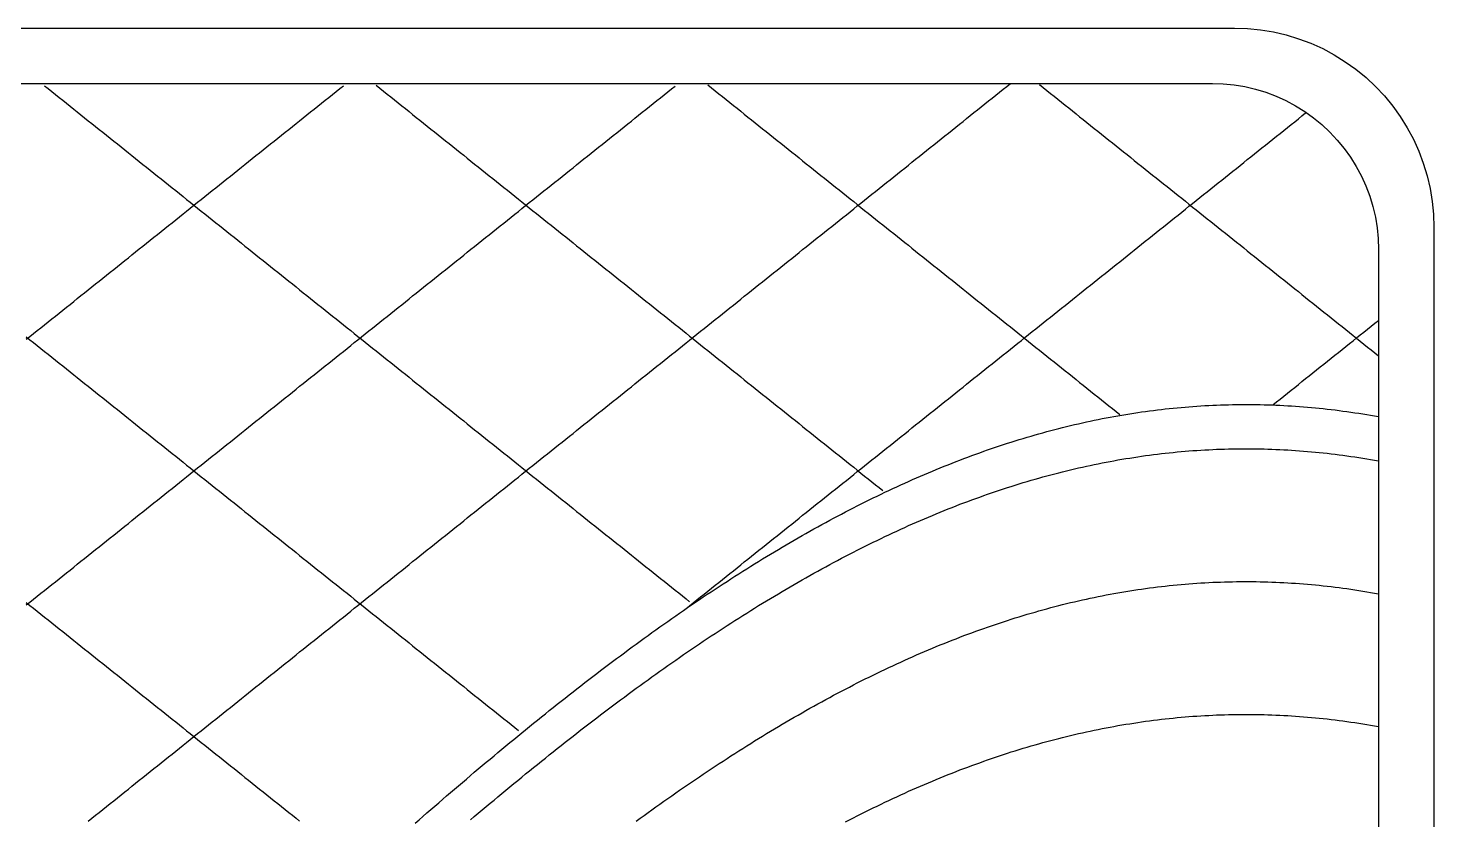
# Model space of a CAD drawing. Header units: millimetres. Extents: x 8 to 772, y 8 to 255.
# Drawn here: x 375 to 502, y 160.5 to 232 of the extents above; entities that cross this region are included whole.
import ezdxf

# ---------------------------------------------------------------- set-up
doc = ezdxf.new("R2010")
doc.units = ezdxf.units.MM
doc.layers.add('STUDY_GUIDES', color=7, linetype='Continuous')

msp = doc.modelspace()

# ---------------------------------------------------------------- linework, layer by layer
at = {"layer": 'STUDY_GUIDES'}
for points in [[(296, 232), (484, 232), (485.1773, 231.9615), (486.3495, 231.846), (487.5116, 231.6541), (488.6587, 231.3867), (489.7859, 231.0447), (490.8883, 230.6298), (491.9612, 230.1437), (493, 229.5885), (494.0003, 228.9665), (494.9577, 228.2804), (495.8682, 227.5331), (496.7279, 226.7279), (497.5331, 225.8682), (498.2804, 224.9577), (498.9665, 224.0003), (499.5885, 223), (500.1437, 221.9612), (500.6298, 220.8883), (501.0447, 219.7859), (501.3867, 218.6587), (501.6541, 217.5116), (501.846, 216.3495), (501.9615, 215.1773), (502, 214), (502, 26)], [(298, 227), (482, 227), (482.981, 226.9679), (483.9579, 226.8717), (484.9264, 226.7118), (485.8823, 226.4889), (486.8216, 226.204), (487.7403, 225.8582), (488.6343, 225.4531), (489.5, 224.9904), (490.3336, 224.472), (491.1314, 223.9003), (491.8902, 223.2776), (492.6066, 222.6066), (493.2776, 221.8902), (493.9003, 221.1314), (494.472, 220.3336), (494.9904, 219.5), (495.4531, 218.6343), (495.8582, 217.7403), (496.204, 216.8216), (496.4889, 215.8823), (496.7118, 214.9264), (496.8717, 213.9579), (496.9679, 212.981), (497, 212), (497, 28)], [(374.8554, 203.8843), (375.1846, 204.1477), (375.5138, 204.4111), (375.8431, 204.6745), (376.1723, 204.9378), (376.5015, 205.2012), (376.8308, 205.4646), (377.16, 205.728), (377.4892, 205.9914), (377.8185, 206.2548), (378.1477, 206.5182), (378.4769, 206.7815), (378.8062, 207.0449), (379.1354, 207.3083), (379.4646, 207.5717), (379.7938, 207.8351), (380.1231, 208.0985), (380.4523, 208.3618), (380.7815, 208.6252), (381.1108, 208.8886), (381.44, 209.152), (381.7692, 209.4154), (382.0985, 209.6788), (382.4277, 209.9422), (382.7569, 210.2055), (383.0862, 210.4689), (383.4154, 210.7323), (383.7446, 210.9957), (384.0738, 211.2591), (384.4031, 211.5225), (384.7323, 211.7858), (385.0615, 212.0492), (385.3908, 212.3126), (385.72, 212.576), (386.0492, 212.8394), (386.3785, 213.1028), (386.7077, 213.3662), (387.0369, 213.6295), (387.3662, 213.8929), (387.6954, 214.1563), (388.0246, 214.4197), (388.3538, 214.6831), (388.6831, 214.9465), (389.0123, 215.2098), (389.3415, 215.4732), (389.6708, 215.7366), (390, 216), (390.3292, 216.2634), (390.6585, 216.5268), (390.9877, 216.7902), (391.3169, 217.0535), (391.6462, 217.3169), (391.9754, 217.5803), (392.3046, 217.8437), (392.6338, 218.1071), (392.9631, 218.3705), (393.2923, 218.6338), (393.6215, 218.8972), (393.9508, 219.1606), (394.28, 219.424), (394.6092, 219.6874), (394.9385, 219.9508), (395.2677, 220.2142), (395.5969, 220.4775), (395.9262, 220.7409), (396.2554, 221.0043), (396.5846, 221.2677), (396.9138, 221.5311), (397.2431, 221.7945), (397.5723, 222.0578), (397.9015, 222.3212), (398.2308, 222.5846), (398.56, 222.848), (398.8892, 223.1114), (399.2185, 223.3748), (399.5477, 223.6382), (399.8769, 223.9015), (400.2062, 224.1649), (400.5354, 224.4283), (400.8646, 224.6917), (401.1938, 224.9551), (401.5231, 225.2185), (401.8523, 225.4818), (402.1815, 225.7452), (402.5108, 226.0086), (402.84, 226.272), (403.1692, 226.5354), (403.4985, 226.7988)], [(374.8554, 179.8843), (375.1846, 180.1477), (375.5138, 180.4111), (375.8431, 180.6745), (376.1723, 180.9378), (376.5015, 181.2012), (376.8308, 181.4646), (377.16, 181.728), (377.4892, 181.9914), (377.8185, 182.2548), (378.1477, 182.5182), (378.4769, 182.7815), (378.8062, 183.0449), (379.1354, 183.3083), (379.4646, 183.5717), (379.7938, 183.8351), (380.1231, 184.0985), (380.4523, 184.3618), (380.7815, 184.6252), (381.1108, 184.8886), (381.44, 185.152), (381.7692, 185.4154), (382.0985, 185.6788), (382.4277, 185.9422), (382.7569, 186.2055), (383.0862, 186.4689), (383.4154, 186.7323), (383.7446, 186.9957), (384.0738, 187.2591), (384.4031, 187.5225), (384.7323, 187.7858), (385.0615, 188.0492), (385.3908, 188.3126), (385.72, 188.576), (386.0492, 188.8394), (386.3785, 189.1028), (386.7077, 189.3662), (387.0369, 189.6295), (387.3662, 189.8929), (387.6954, 190.1563), (388.0246, 190.4197), (388.3538, 190.6831), (388.6831, 190.9465), (389.0123, 191.2098), (389.3415, 191.4732), (389.6708, 191.7366), (390, 192), (390.3292, 192.2634), (390.6585, 192.5268), (390.9877, 192.7902), (391.3169, 193.0535), (391.6462, 193.3169), (391.9754, 193.5803), (392.3046, 193.8437), (392.6338, 194.1071), (392.9631, 194.3705), (393.2923, 194.6338), (393.6215, 194.8972), (393.9508, 195.1606), (394.28, 195.424), (394.6092, 195.6874), (394.9385, 195.9508), (395.2677, 196.2142), (395.5969, 196.4775), (395.9262, 196.7409), (396.2554, 197.0043), (396.5846, 197.2677), (396.9138, 197.5311), (397.2431, 197.7945), (397.5723, 198.0578), (397.9015, 198.3212), (398.2308, 198.5846), (398.56, 198.848), (398.8892, 199.1114), (399.2185, 199.3748), (399.5477, 199.6382), (399.8769, 199.9015), (400.2062, 200.1649), (400.5354, 200.4283), (400.8646, 200.6917), (401.1938, 200.9551), (401.5231, 201.2185), (401.8523, 201.4818), (402.1815, 201.7452), (402.5108, 202.0086), (402.84, 202.272), (403.1692, 202.5354), (403.4985, 202.7988), (403.8277, 203.0622), (404.1569, 203.3255), (404.4862, 203.5889), (404.8154, 203.8523), (405.1446, 204.1157), (405.4738, 204.3791), (405.8031, 204.6425), (406.1323, 204.9058), (406.4615, 205.1692), (406.7908, 205.4326), (407.12, 205.696), (407.4492, 205.9594), (407.7785, 206.2228), (408.1077, 206.4862), (408.4369, 206.7495), (408.7662, 207.0129), (409.0954, 207.2763), (409.4246, 207.5397), (409.7538, 207.8031), (410.0831, 208.0665), (410.4123, 208.3298), (410.7415, 208.5932), (411.0708, 208.8566), (411.4, 209.12), (411.7292, 209.3834), (412.0585, 209.6468), (412.3877, 209.9102), (412.7169, 210.1735), (413.0462, 210.4369), (413.3754, 210.7003), (413.7046, 210.9637), (414.0338, 211.2271), (414.3631, 211.4905), (414.6923, 211.7538), (415.0215, 212.0172), (415.3508, 212.2806), (415.68, 212.544), (416.0092, 212.8074), (416.3385, 213.0708), (416.6677, 213.3342), (416.9969, 213.5975), (417.3262, 213.8609), (417.6554, 214.1243), (417.9846, 214.3877), (418.3138, 214.6511), (418.6431, 214.9145), (418.9723, 215.1778), (419.3015, 215.4412), (419.6308, 215.7046), (419.96, 215.968), (420.2892, 216.2314), (420.6185, 216.4948), (420.9477, 216.7582), (421.2769, 217.0215), (421.6062, 217.2849), (421.9354, 217.5483), (422.2646, 217.8117), (422.5938, 218.0751), (422.9231, 218.3385), (423.2523, 218.6018), (423.5815, 218.8652), (423.9108, 219.1286), (424.24, 219.392), (424.5692, 219.6554), (424.8985, 219.9188), (425.2277, 220.1822), (425.5569, 220.4455), (425.8862, 220.7089), (426.2154, 220.9723), (426.5446, 221.2357), (426.8738, 221.4991), (427.2031, 221.7625), (427.5323, 222.0258), (427.8615, 222.2892), (428.1908, 222.5526), (428.52, 222.816), (428.8492, 223.0794), (429.1785, 223.3428), (429.5077, 223.6062), (429.8369, 223.8695), (430.1662, 224.1329), (430.4954, 224.3963), (430.8246, 224.6597), (431.1538, 224.9231), (431.4831, 225.1865), (431.8123, 225.4498), (432.1415, 225.7132), (432.4708, 225.9766), (432.8, 226.24), (433.1292, 226.5034), (433.4585, 226.7668)], [(376.5015, 226.7988), (376.8308, 226.5354), (377.16, 226.272), (377.4892, 226.0086), (377.8185, 225.7452), (378.1477, 225.4818), (378.4769, 225.2185), (378.8062, 224.9551), (379.1354, 224.6917), (379.4646, 224.4283), (379.7938, 224.1649), (380.1231, 223.9015), (380.4523, 223.6382), (380.7815, 223.3748), (381.1108, 223.1114), (381.44, 222.848), (381.7692, 222.5846), (382.0985, 222.3212), (382.4277, 222.0578), (382.7569, 221.7945), (383.0862, 221.5311), (383.4154, 221.2677), (383.7446, 221.0043), (384.0738, 220.7409), (384.4031, 220.4775), (384.7323, 220.2142), (385.0615, 219.9508), (385.3908, 219.6874), (385.72, 219.424), (386.0492, 219.1606), (386.3785, 218.8972), (386.7077, 218.6338), (387.0369, 218.3705), (387.3662, 218.1071), (387.6954, 217.8437), (388.0246, 217.5803), (388.3538, 217.3169), (388.6831, 217.0535), (389.0123, 216.7902), (389.3415, 216.5268), (389.6708, 216.2634), (390, 216), (390.3292, 215.7366), (390.6585, 215.4732), (390.9877, 215.2098), (391.3169, 214.9465), (391.6462, 214.6831), (391.9754, 214.4197), (392.3046, 214.1563), (392.6338, 213.8929), (392.9631, 213.6295), (393.2923, 213.3662), (393.6215, 213.1028), (393.9508, 212.8394), (394.28, 212.576), (394.6092, 212.3126), (394.9385, 212.0492), (395.2677, 211.7858), (395.5969, 211.5225), (395.9262, 211.2591), (396.2554, 210.9957), (396.5846, 210.7323), (396.9138, 210.4689), (397.2431, 210.2055), (397.5723, 209.9422), (397.9015, 209.6788), (398.2308, 209.4154), (398.56, 209.152), (398.8892, 208.8886), (399.2185, 208.6252), (399.5477, 208.3618), (399.8769, 208.0985), (400.2062, 207.8351), (400.5354, 207.5717), (400.8646, 207.3083), (401.1938, 207.0449), (401.5231, 206.7815), (401.8523, 206.5182), (402.1815, 206.2548), (402.5108, 205.9914), (402.84, 205.728), (403.1692, 205.4646), (403.4985, 205.2012), (403.8277, 204.9378), (404.1569, 204.6745), (404.4862, 204.4111), (404.8154, 204.1477), (405.1446, 203.8843), (405.4738, 203.6209), (405.8031, 203.3575), (406.1323, 203.0942), (406.4615, 202.8308), (406.7908, 202.5674), (407.12, 202.304), (407.4492, 202.0406), (407.7785, 201.7772), (408.1077, 201.5138), (408.4369, 201.2505), (408.7662, 200.9871), (409.0954, 200.7237), (409.4246, 200.4603), (409.7538, 200.1969), (410.0831, 199.9335), (410.4123, 199.6702), (410.7415, 199.4068), (411.0708, 199.1434), (411.4, 198.88), (411.7292, 198.6166), (412.0585, 198.3532), (412.3877, 198.0898), (412.7169, 197.8265), (413.0462, 197.5631), (413.3754, 197.2997), (413.7046, 197.0363), (414.0338, 196.7729), (414.3631, 196.5095), (414.6923, 196.2462), (415.0215, 195.9828), (415.3508, 195.7194), (415.68, 195.456), (416.0092, 195.1926), (416.3385, 194.9292), (416.6677, 194.6658), (416.9969, 194.4025), (417.3262, 194.1391), (417.6554, 193.8757), (417.9846, 193.6123), (418.3138, 193.3489), (418.6431, 193.0855), (418.9723, 192.8222), (419.3015, 192.5588), (419.6308, 192.2954), (419.96, 192.032), (420.2892, 191.7686), (420.6185, 191.5052), (420.9477, 191.2418), (421.2769, 190.9785), (421.6062, 190.7151), (421.9354, 190.4517), (422.2646, 190.1883), (422.5938, 189.9249), (422.9231, 189.6615), (423.2523, 189.3982), (423.5815, 189.1348), (423.9108, 188.8714), (424.24, 188.608), (424.5692, 188.3446), (424.8985, 188.0812), (425.2277, 187.8178), (425.5569, 187.5545), (425.8862, 187.2911), (426.2154, 187.0277), (426.5446, 186.7643), (426.8738, 186.5009), (427.2031, 186.2375), (427.5323, 185.9742), (427.8615, 185.7108), (428.1908, 185.4474), (428.52, 185.184), (428.8492, 184.9206), (429.1785, 184.6572), (429.5077, 184.3938), (429.8369, 184.1305), (430.1662, 183.8671), (430.4954, 183.6037), (430.8246, 183.3403), (431.1538, 183.0769), (431.4831, 182.8135), (431.8123, 182.5502), (432.1415, 182.2868), (432.4708, 182.0234), (432.8, 181.76), (433.1292, 181.4966), (433.4585, 181.2332), (433.7877, 180.9698), (434.1169, 180.7065), (434.4462, 180.4431), (434.7754, 180.1797)], [(380.4523, 160.3618), (380.7815, 160.6252), (381.1108, 160.8886), (381.44, 161.152), (381.7692, 161.4154), (382.0985, 161.6788), (382.4277, 161.9422), (382.7569, 162.2055), (383.0862, 162.4689), (383.4154, 162.7323), (383.7446, 162.9957), (384.0738, 163.2591), (384.4031, 163.5225), (384.7323, 163.7858), (385.0615, 164.0492), (385.3908, 164.3126), (385.72, 164.576), (386.0492, 164.8394), (386.3785, 165.1028), (386.7077, 165.3662), (387.0369, 165.6295), (387.3662, 165.8929), (387.6954, 166.1563), (388.0246, 166.4197), (388.3538, 166.6831), (388.6831, 166.9465), (389.0123, 167.2098), (389.3415, 167.4732), (389.6708, 167.7366), (390, 168), (390.3292, 168.2634), (390.6585, 168.5268), (390.9877, 168.7902), (391.3169, 169.0535), (391.6462, 169.3169), (391.9754, 169.5803), (392.3046, 169.8437), (392.6338, 170.1071), (392.9631, 170.3705), (393.2923, 170.6338), (393.6215, 170.8972), (393.9508, 171.1606), (394.28, 171.424), (394.6092, 171.6874), (394.9385, 171.9508), (395.2677, 172.2142), (395.5969, 172.4775), (395.9262, 172.7409), (396.2554, 173.0043), (396.5846, 173.2677), (396.9138, 173.5311), (397.2431, 173.7945), (397.5723, 174.0578), (397.9015, 174.3212), (398.2308, 174.5846), (398.56, 174.848), (398.8892, 175.1114), (399.2185, 175.3748), (399.5477, 175.6382), (399.8769, 175.9015), (400.2062, 176.1649), (400.5354, 176.4283), (400.8646, 176.6917), (401.1938, 176.9551), (401.5231, 177.2185), (401.8523, 177.4818), (402.1815, 177.7452), (402.5108, 178.0086), (402.84, 178.272), (403.1692, 178.5354), (403.4985, 178.7988), (403.8277, 179.0622), (404.1569, 179.3255), (404.4862, 179.5889), (404.8154, 179.8523), (405.1446, 180.1157), (405.4738, 180.3791), (405.8031, 180.6425), (406.1323, 180.9058), (406.4615, 181.1692), (406.7908, 181.4326), (407.12, 181.696), (407.4492, 181.9594), (407.7785, 182.2228), (408.1077, 182.4862), (408.4369, 182.7495), (408.7662, 183.0129), (409.0954, 183.2763), (409.4246, 183.5397), (409.7538, 183.8031), (410.0831, 184.0665), (410.4123, 184.3298), (410.7415, 184.5932), (411.0708, 184.8566), (411.4, 185.12), (411.7292, 185.3834), (412.0585, 185.6468), (412.3877, 185.9102), (412.7169, 186.1735), (413.0462, 186.4369), (413.3754, 186.7003), (413.7046, 186.9637), (414.0338, 187.2271), (414.3631, 187.4905), (414.6923, 187.7538), (415.0215, 188.0172), (415.3508, 188.2806), (415.68, 188.544), (416.0092, 188.8074), (416.3385, 189.0708), (416.6677, 189.3342), (416.9969, 189.5975), (417.3262, 189.8609), (417.6554, 190.1243), (417.9846, 190.3877), (418.3138, 190.6511), (418.6431, 190.9145), (418.9723, 191.1778), (419.3015, 191.4412), (419.6308, 191.7046), (419.96, 191.968), (420.2892, 192.2314), (420.6185, 192.4948), (420.9477, 192.7582), (421.2769, 193.0215), (421.6062, 193.2849), (421.9354, 193.5483), (422.2646, 193.8117), (422.5938, 194.0751), (422.9231, 194.3385), (423.2523, 194.6018), (423.5815, 194.8652), (423.9108, 195.1286), (424.24, 195.392), (424.5692, 195.6554), (424.8985, 195.9188), (425.2277, 196.1822), (425.5569, 196.4455), (425.8862, 196.7089), (426.2154, 196.9723), (426.5446, 197.2357), (426.8738, 197.4991), (427.2031, 197.7625), (427.5323, 198.0258), (427.8615, 198.2892), (428.1908, 198.5526), (428.52, 198.816), (428.8492, 199.0794), (429.1785, 199.3428), (429.5077, 199.6062), (429.8369, 199.8695), (430.1662, 200.1329), (430.4954, 200.3963), (430.8246, 200.6597), (431.1538, 200.9231), (431.4831, 201.1865), (431.8123, 201.4498), (432.1415, 201.7132), (432.4708, 201.9766), (432.8, 202.24), (433.1292, 202.5034), (433.4585, 202.7668), (433.7877, 203.0302), (434.1169, 203.2935), (434.4462, 203.5569), (434.7754, 203.8203), (435.1046, 204.0837), (435.4338, 204.3471), (435.7631, 204.6105), (436.0923, 204.8738), (436.4215, 205.1372), (436.7508, 205.4006), (437.08, 205.664), (437.4092, 205.9274), (437.7385, 206.1908), (438.0677, 206.4542), (438.3969, 206.7175), (438.7262, 206.9809), (439.0554, 207.2443), (439.3846, 207.5077), (439.7138, 207.7711), (440.0431, 208.0345), (440.3723, 208.2978), (440.7015, 208.5612), (441.0308, 208.8246), (441.36, 209.088), (441.6892, 209.3514), (442.0185, 209.6148), (442.3477, 209.8782), (442.6769, 210.1415), (443.0062, 210.4049), (443.3354, 210.6683), (443.6646, 210.9317), (443.9938, 211.1951), (444.3231, 211.4585), (444.6523, 211.7218), (444.9815, 211.9852), (445.3108, 212.2486), (445.64, 212.512), (445.9692, 212.7754), (446.2985, 213.0388), (446.6277, 213.3022), (446.9569, 213.5655), (447.2862, 213.8289), (447.6154, 214.0923), (447.9446, 214.3557), (448.2738, 214.6191), (448.6031, 214.8825), (448.9323, 215.1458), (449.2615, 215.4092), (449.5908, 215.6726), (449.92, 215.936), (450.2492, 216.1994), (450.5785, 216.4628), (450.9077, 216.7262), (451.2369, 216.9895), (451.5662, 217.2529), (451.8954, 217.5163), (452.2246, 217.7797), (452.5538, 218.0431), (452.8831, 218.3065), (453.2123, 218.5698), (453.5415, 218.8332), (453.8708, 219.0966), (454.2, 219.36), (454.5292, 219.6234), (454.8585, 219.8868), (455.1877, 220.1502), (455.5169, 220.4135), (455.8462, 220.6769), (456.1754, 220.9403), (456.5046, 221.2037), (456.8338, 221.4671), (457.1631, 221.7305), (457.4923, 221.9938), (457.8215, 222.2572), (458.1508, 222.5206), (458.48, 222.784), (458.8092, 223.0474), (459.1385, 223.3108), (459.4677, 223.5742), (459.7969, 223.8375), (460.1262, 224.1009), (460.4554, 224.3643), (460.7846, 224.6277), (461.1138, 224.8911), (461.4431, 225.1545), (461.7723, 225.4178), (462.1015, 225.6812), (462.4308, 225.9446), (462.76, 226.208), (463.0892, 226.4714), (463.4185, 226.7348), (463.7477, 226.9982)], [(406.4615, 226.8308), (406.7908, 226.5674), (407.12, 226.304), (407.4492, 226.0406), (407.7785, 225.7772), (408.1077, 225.5138), (408.4369, 225.2505), (408.7662, 224.9871), (409.0954, 224.7237), (409.4246, 224.4603), (409.7538, 224.1969), (410.0831, 223.9335), (410.4123, 223.6702), (410.7415, 223.4068), (411.0708, 223.1434), (411.4, 222.88), (411.7292, 222.6166), (412.0585, 222.3532), (412.3877, 222.0898), (412.7169, 221.8265), (413.0462, 221.5631), (413.3754, 221.2997), (413.7046, 221.0363), (414.0338, 220.7729), (414.3631, 220.5095), (414.6923, 220.2462), (415.0215, 219.9828), (415.3508, 219.7194), (415.68, 219.456), (416.0092, 219.1926), (416.3385, 218.9292), (416.6677, 218.6658), (416.9969, 218.4025), (417.3262, 218.1391), (417.6554, 217.8757), (417.9846, 217.6123), (418.3138, 217.3489), (418.6431, 217.0855), (418.9723, 216.8222), (419.3015, 216.5588), (419.6308, 216.2954), (419.96, 216.032), (420.2892, 215.7686), (420.6185, 215.5052), (420.9477, 215.2418), (421.2769, 214.9785), (421.6062, 214.7151), (421.9354, 214.4517), (422.2646, 214.1883), (422.5938, 213.9249), (422.9231, 213.6615), (423.2523, 213.3982), (423.5815, 213.1348), (423.9108, 212.8714), (424.24, 212.608), (424.5692, 212.3446), (424.8985, 212.0812), (425.2277, 211.8178), (425.5569, 211.5545), (425.8862, 211.2911), (426.2154, 211.0277), (426.5446, 210.7643), (426.8738, 210.5009), (427.2031, 210.2375), (427.5323, 209.9742), (427.8615, 209.7108), (428.1908, 209.4474), (428.52, 209.184), (428.8492, 208.9206), (429.1785, 208.6572), (429.5077, 208.3938), (429.8369, 208.1305), (430.1662, 207.8671), (430.4954, 207.6037), (430.8246, 207.3403), (431.1538, 207.0769), (431.4831, 206.8135), (431.8123, 206.5502), (432.1415, 206.2868), (432.4708, 206.0234), (432.8, 205.76), (433.1292, 205.4966), (433.4585, 205.2332), (433.7877, 204.9698), (434.1169, 204.7065), (434.4462, 204.4431), (434.7754, 204.1797), (435.1046, 203.9163), (435.4338, 203.6529), (435.7631, 203.3895), (436.0923, 203.1262), (436.4215, 202.8628), (436.7508, 202.5994), (437.08, 202.336), (437.4092, 202.0726), (437.7385, 201.8092), (438.0677, 201.5458), (438.3969, 201.2825), (438.7262, 201.0191), (439.0554, 200.7557), (439.3846, 200.4923), (439.7138, 200.2289), (440.0431, 199.9655), (440.3723, 199.7022), (440.7015, 199.4388), (441.0308, 199.1754), (441.36, 198.912), (441.6892, 198.6486), (442.0185, 198.3852), (442.3477, 198.1218), (442.6769, 197.8585), (443.0062, 197.5951), (443.3354, 197.3317), (443.6646, 197.0683), (443.9938, 196.8049), (444.3231, 196.5415), (444.6523, 196.2782), (444.9815, 196.0148), (445.3108, 195.7514), (445.64, 195.488), (445.9692, 195.2246), (446.2985, 194.9612), (446.6277, 194.6978), (446.9569, 194.4345), (447.2862, 194.1711), (447.6154, 193.9077), (447.9446, 193.6443), (448.2738, 193.3809), (448.6031, 193.1175), (448.9323, 192.8542), (449.2615, 192.5908), (449.5908, 192.3274), (449.92, 192.064), (450.2492, 191.8006), (450.5785, 191.5372), (450.9077, 191.2738), (451.2369, 191.0105), (451.5662, 190.7471), (451.8954, 190.4837), (452.2246, 190.2203)], [(436.4215, 226.8628), (436.7508, 226.5994), (437.08, 226.336), (437.4092, 226.0726), (437.7385, 225.8092), (438.0677, 225.5458), (438.3969, 225.2825), (438.7262, 225.0191), (439.0554, 224.7557), (439.3846, 224.4923), (439.7138, 224.2289), (440.0431, 223.9655), (440.3723, 223.7022), (440.7015, 223.4388), (441.0308, 223.1754), (441.36, 222.912), (441.6892, 222.6486), (442.0185, 222.3852), (442.3477, 222.1218), (442.6769, 221.8585), (443.0062, 221.5951), (443.3354, 221.3317), (443.6646, 221.0683), (443.9938, 220.8049), (444.3231, 220.5415), (444.6523, 220.2782), (444.9815, 220.0148), (445.3108, 219.7514), (445.64, 219.488), (445.9692, 219.2246), (446.2985, 218.9612), (446.6277, 218.6978), (446.9569, 218.4345), (447.2862, 218.1711), (447.6154, 217.9077), (447.9446, 217.6443), (448.2738, 217.3809), (448.6031, 217.1175), (448.9323, 216.8542), (449.2615, 216.5908), (449.5908, 216.3274), (449.92, 216.064), (450.2492, 215.8006), (450.5785, 215.5372), (450.9077, 215.2738), (451.2369, 215.0105), (451.5662, 214.7471), (451.8954, 214.4837), (452.2246, 214.2203), (452.5538, 213.9569), (452.8831, 213.6935), (453.2123, 213.4302), (453.5415, 213.1668), (453.8708, 212.9034), (454.2, 212.64), (454.5292, 212.3766), (454.8585, 212.1132), (455.1877, 211.8498), (455.5169, 211.5865), (455.8462, 211.3231), (456.1754, 211.0597), (456.5046, 210.7963), (456.8338, 210.5329), (457.1631, 210.2695), (457.4923, 210.0062), (457.8215, 209.7428), (458.1508, 209.4794), (458.48, 209.216), (458.8092, 208.9526), (459.1385, 208.6892), (459.4677, 208.4258), (459.7969, 208.1625), (460.1262, 207.8991), (460.4554, 207.6357), (460.7846, 207.3723), (461.1138, 207.1089), (461.4431, 206.8455), (461.7723, 206.5822), (462.1015, 206.3188), (462.4308, 206.0554), (462.76, 205.792), (463.0892, 205.5286), (463.4185, 205.2652), (463.7477, 205.0018), (464.0769, 204.7385), (464.4062, 204.4751), (464.7354, 204.2117), (465.0646, 203.9483), (465.3938, 203.6849), (465.7231, 203.4215), (466.0523, 203.1582), (466.3815, 202.8948), (466.7108, 202.6314), (467.04, 202.368), (467.3692, 202.1046), (467.6985, 201.8412), (468.0277, 201.5778), (468.3569, 201.3145), (468.6862, 201.0511), (469.0154, 200.7877), (469.3446, 200.5243), (469.6738, 200.2609), (470.0031, 199.9975), (470.3323, 199.7342), (470.6615, 199.4708), (470.9908, 199.2074), (471.32, 198.944), (471.6492, 198.6806), (471.9785, 198.4172), (472.3077, 198.1538), (472.6369, 197.8905), (472.9662, 197.6271), (473.2954, 197.3637), (473.6246, 197.1003)], [(466.3815, 226.8948), (466.7108, 226.6314), (467.04, 226.368), (467.3692, 226.1046), (467.6985, 225.8412), (468.0277, 225.5778), (468.3569, 225.3145), (468.6862, 225.0511), (469.0154, 224.7877), (469.3446, 224.5243), (469.6738, 224.2609), (470.0031, 223.9975), (470.3323, 223.7342), (470.6615, 223.4708), (470.9908, 223.2074), (471.32, 222.944), (471.6492, 222.6806), (471.9785, 222.4172), (472.3077, 222.1538), (472.6369, 221.8905), (472.9662, 221.6271), (473.2954, 221.3637), (473.6246, 221.1003), (473.9538, 220.8369), (474.2831, 220.5735), (474.6123, 220.3102), (474.9415, 220.0468), (475.2708, 219.7834), (475.6, 219.52), (475.9292, 219.2566), (476.2585, 218.9932), (476.5877, 218.7298), (476.9169, 218.4665), (477.2462, 218.2031), (477.5754, 217.9397), (477.9046, 217.6763), (478.2338, 217.4129), (478.5631, 217.1495), (478.8923, 216.8862), (479.2215, 216.6228), (479.5508, 216.3594), (479.88, 216.096), (480.2092, 215.8326), (480.5385, 215.5692), (480.8677, 215.3058), (481.1969, 215.0425), (481.5262, 214.7791), (481.8554, 214.5157), (482.1846, 214.2523), (482.5138, 213.9889), (482.8431, 213.7255), (483.1723, 213.4622), (483.5015, 213.1988), (483.8308, 212.9354), (484.16, 212.672), (484.4892, 212.4086), (484.8185, 212.1452), (485.1477, 211.8818), (485.4769, 211.6185), (485.8062, 211.3551), (486.1354, 211.0917), (486.4646, 210.8283), (486.7938, 210.5649), (487.1231, 210.3015), (487.4523, 210.0382), (487.7815, 209.7748), (488.1108, 209.5114), (488.44, 209.248), (488.7692, 208.9846), (489.0985, 208.7212), (489.4277, 208.4578), (489.7569, 208.1945), (490.0862, 207.9311), (490.4154, 207.6677), (490.7446, 207.4043), (491.0738, 207.1409), (491.4031, 206.8775), (491.7323, 206.6142), (492.0615, 206.3508), (492.3908, 206.0874), (492.72, 205.824), (493.0492, 205.5606), (493.3785, 205.2972), (493.7077, 205.0338), (494.0369, 204.7705), (494.3662, 204.5071), (494.6954, 204.2437), (495.0246, 203.9803), (495.3538, 203.7169), (495.6831, 203.4535), (496.0123, 203.1902), (496.3415, 202.9268), (496.6708, 202.6634), (497, 202.4)], [(434.4462, 179.5569), (434.7754, 179.8203), (435.1046, 180.0837), (435.4338, 180.3471), (435.7631, 180.6105), (436.0923, 180.8738), (436.4215, 181.1372), (436.7508, 181.4006), (437.08, 181.664), (437.4092, 181.9274), (437.7385, 182.1908), (438.0677, 182.4542), (438.3969, 182.7175), (438.7262, 182.9809), (439.0554, 183.2443), (439.3846, 183.5077), (439.7138, 183.7711), (440.0431, 184.0345), (440.3723, 184.2978), (440.7015, 184.5612), (441.0308, 184.8246), (441.36, 185.088), (441.6892, 185.3514), (442.0185, 185.6148), (442.3477, 185.8782), (442.6769, 186.1415), (443.0062, 186.4049), (443.3354, 186.6683), (443.6646, 186.9317), (443.9938, 187.1951), (444.3231, 187.4585), (444.6523, 187.7218), (444.9815, 187.9852), (445.3108, 188.2486), (445.64, 188.512), (445.9692, 188.7754), (446.2985, 189.0388), (446.6277, 189.3022), (446.9569, 189.5655), (447.2862, 189.8289), (447.6154, 190.0923), (447.9446, 190.3557), (448.2738, 190.6191), (448.6031, 190.8825), (448.9323, 191.1458), (449.2615, 191.4092), (449.5908, 191.6726), (449.92, 191.936), (450.2492, 192.1994), (450.5785, 192.4628), (450.9077, 192.7262), (451.2369, 192.9895), (451.5662, 193.2529), (451.8954, 193.5163), (452.2246, 193.7797), (452.5538, 194.0431), (452.8831, 194.3065), (453.2123, 194.5698), (453.5415, 194.8332), (453.8708, 195.0966), (454.2, 195.36), (454.5292, 195.6234), (454.8585, 195.8868), (455.1877, 196.1502), (455.5169, 196.4135), (455.8462, 196.6769), (456.1754, 196.9403), (456.5046, 197.2037), (456.8338, 197.4671), (457.1631, 197.7305), (457.4923, 197.9938), (457.8215, 198.2572), (458.1508, 198.5206), (458.48, 198.784), (458.8092, 199.0474), (459.1385, 199.3108), (459.4677, 199.5742), (459.7969, 199.8375), (460.1262, 200.1009), (460.4554, 200.3643), (460.7846, 200.6277), (461.1138, 200.8911), (461.4431, 201.1545), (461.7723, 201.4178), (462.1015, 201.6812), (462.4308, 201.9446), (462.76, 202.208), (463.0892, 202.4714), (463.4185, 202.7348), (463.7477, 202.9982), (464.0769, 203.2615), (464.4062, 203.5249), (464.7354, 203.7883), (465.0646, 204.0517), (465.3938, 204.3151), (465.7231, 204.5785), (466.0523, 204.8418), (466.3815, 205.1052), (466.7108, 205.3686), (467.04, 205.632), (467.3692, 205.8954), (467.6985, 206.1588), (468.0277, 206.4222), (468.3569, 206.6855), (468.6862, 206.9489), (469.0154, 207.2123), (469.3446, 207.4757), (469.6738, 207.7391), (470.0031, 208.0025), (470.3323, 208.2658), (470.6615, 208.5292), (470.9908, 208.7926), (471.32, 209.056), (471.6492, 209.3194), (471.9785, 209.5828), (472.3077, 209.8462), (472.6369, 210.1095), (472.9662, 210.3729), (473.2954, 210.6363), (473.6246, 210.8997), (473.9538, 211.1631), (474.2831, 211.4265), (474.6123, 211.6898), (474.9415, 211.9532), (475.2708, 212.2166), (475.6, 212.48), (475.9292, 212.7434), (476.2585, 213.0068), (476.5877, 213.2702), (476.9169, 213.5335), (477.2462, 213.7969), (477.5754, 214.0603), (477.9046, 214.3237), (478.2338, 214.5871), (478.5631, 214.8505), (478.8923, 215.1138), (479.2215, 215.3772), (479.5508, 215.6406), (479.88, 215.904), (480.2092, 216.1674), (480.5385, 216.4308), (480.8677, 216.6942), (481.1969, 216.9575), (481.5262, 217.2209), (481.8554, 217.4843), (482.1846, 217.7477), (482.5138, 218.0111), (482.8431, 218.2745), (483.1723, 218.5378), (483.5015, 218.8012), (483.8308, 219.0646), (484.16, 219.328), (484.4892, 219.5914), (484.8185, 219.8548), (485.1477, 220.1182), (485.4769, 220.3815), (485.8062, 220.6449), (486.1354, 220.9083), (486.4646, 221.1717), (486.7938, 221.4351), (487.1231, 221.6985), (487.4523, 221.9618), (487.7815, 222.2252), (488.1108, 222.4886), (488.44, 222.752), (488.7692, 223.0154), (489.0985, 223.2788), (489.4277, 223.5422), (489.7569, 223.8055), (490.0862, 224.0689), (490.4154, 224.3323)], [(487.4523, 197.9618), (487.7815, 198.2252), (488.1108, 198.4886), (488.44, 198.752), (488.7692, 199.0154), (489.0985, 199.2788), (489.4277, 199.5422), (489.7569, 199.8055), (490.0862, 200.0689), (490.4154, 200.3323), (490.7446, 200.5957), (491.0738, 200.8591), (491.4031, 201.1225), (491.7323, 201.3858), (492.0615, 201.6492), (492.3908, 201.9126), (492.72, 202.176), (493.0492, 202.4394), (493.3785, 202.7028), (493.7077, 202.9662), (494.0369, 203.2295), (494.3662, 203.4929), (494.6954, 203.7563), (495.0246, 204.0197), (495.3538, 204.2831), (495.6831, 204.5465), (496.0123, 204.8098), (496.3415, 205.0732), (496.6708, 205.3366), (497, 205.6)], [(374.8554, 204.1157), (375.1846, 203.8523), (375.5138, 203.5889), (375.8431, 203.3255), (376.1723, 203.0622), (376.5015, 202.7988), (376.8308, 202.5354), (377.16, 202.272), (377.4892, 202.0086), (377.8185, 201.7452), (378.1477, 201.4818), (378.4769, 201.2185), (378.8062, 200.9551), (379.1354, 200.6917), (379.4646, 200.4283), (379.7938, 200.1649), (380.1231, 199.9015), (380.4523, 199.6382), (380.7815, 199.3748), (381.1108, 199.1114), (381.44, 198.848), (381.7692, 198.5846), (382.0985, 198.3212), (382.4277, 198.0578), (382.7569, 197.7945), (383.0862, 197.5311), (383.4154, 197.2677), (383.7446, 197.0043), (384.0738, 196.7409), (384.4031, 196.4775), (384.7323, 196.2142), (385.0615, 195.9508), (385.3908, 195.6874), (385.72, 195.424), (386.0492, 195.1606), (386.3785, 194.8972), (386.7077, 194.6338), (387.0369, 194.3705), (387.3662, 194.1071), (387.6954, 193.8437), (388.0246, 193.5803), (388.3538, 193.3169), (388.6831, 193.0535), (389.0123, 192.7902), (389.3415, 192.5268), (389.6708, 192.2634), (390, 192), (390.3292, 191.7366), (390.6585, 191.4732), (390.9877, 191.2098), (391.3169, 190.9465), (391.6462, 190.6831), (391.9754, 190.4197), (392.3046, 190.1563), (392.6338, 189.8929), (392.9631, 189.6295), (393.2923, 189.3662), (393.6215, 189.1028), (393.9508, 188.8394), (394.28, 188.576), (394.6092, 188.3126), (394.9385, 188.0492), (395.2677, 187.7858), (395.5969, 187.5225), (395.9262, 187.2591), (396.2554, 186.9957), (396.5846, 186.7323), (396.9138, 186.4689), (397.2431, 186.2055), (397.5723, 185.9422), (397.9015, 185.6788), (398.2308, 185.4154), (398.56, 185.152), (398.8892, 184.8886), (399.2185, 184.6252), (399.5477, 184.3618), (399.8769, 184.0985), (400.2062, 183.8351), (400.5354, 183.5717), (400.8646, 183.3083), (401.1938, 183.0449), (401.5231, 182.7815), (401.8523, 182.5182), (402.1815, 182.2548), (402.5108, 181.9914), (402.84, 181.728), (403.1692, 181.4646), (403.4985, 181.2012), (403.8277, 180.9378), (404.1569, 180.6745), (404.4862, 180.4111), (404.8154, 180.1477), (405.1446, 179.8843), (405.4738, 179.6209), (405.8031, 179.3575), (406.1323, 179.0942), (406.4615, 178.8308), (406.7908, 178.5674), (407.12, 178.304), (407.4492, 178.0406), (407.7785, 177.7772), (408.1077, 177.5138), (408.4369, 177.2505), (408.7662, 176.9871), (409.0954, 176.7237), (409.4246, 176.4603), (409.7538, 176.1969), (410.0831, 175.9335), (410.4123, 175.6702), (410.7415, 175.4068), (411.0708, 175.1434), (411.4, 174.88), (411.7292, 174.6166), (412.0585, 174.3532), (412.3877, 174.0898), (412.7169, 173.8265), (413.0462, 173.5631), (413.3754, 173.2997), (413.7046, 173.0363), (414.0338, 172.7729), (414.3631, 172.5095), (414.6923, 172.2462), (415.0215, 171.9828), (415.3508, 171.7194), (415.68, 171.456), (416.0092, 171.1926), (416.3385, 170.9292), (416.6677, 170.6658), (416.9969, 170.4025), (417.3262, 170.1391), (417.6554, 169.8757), (417.9846, 169.6123), (418.3138, 169.3489), (418.6431, 169.0855), (418.9723, 168.8222), (419.3015, 168.5588)], [(409.9733, 160.1598), (410.33, 160.4719), (410.6867, 160.7833), (411.0433, 161.0941), (411.4, 161.4043), (411.7567, 161.7137), (412.1133, 162.0225), (412.47, 162.3306), (412.8267, 162.6379), (413.1833, 162.9446), (413.54, 163.2505), (413.8967, 163.5557), (414.2533, 163.8601), (414.61, 164.1638), (414.9667, 164.4667), (415.3233, 164.7688), (415.68, 165.0701), (416.0367, 165.3706), (416.3933, 165.6704), (416.75, 165.9692), (417.1067, 166.2673), (417.4633, 166.5645), (417.82, 166.8609), (418.1767, 167.1563), (418.5333, 167.451), (418.89, 167.7447), (419.2467, 168.0375), (419.6033, 168.3295), (419.96, 168.6205), (420.3167, 168.9106), (420.6733, 169.1997), (421.03, 169.4879), (421.3867, 169.7752), (421.7433, 170.0615), (422.1, 170.3468), (422.4567, 170.6311), (422.8133, 170.9144), (423.17, 171.1967), (423.5267, 171.478), (423.8833, 171.7583), (424.24, 172.0376), (424.5967, 172.3158), (424.9533, 172.5929), (425.31, 172.869), (425.6667, 173.144), (426.0233, 173.4179), (426.38, 173.6908), (426.7367, 173.9625), (427.0933, 174.2331), (427.45, 174.5026), (427.8067, 174.771), (428.1633, 175.0382), (428.52, 175.3043), (428.8767, 175.5692), (429.2333, 175.833), (429.59, 176.0955), (429.9467, 176.3569), (430.3033, 176.6171), (430.66, 176.8761), (431.0167, 177.1339), (431.3733, 177.3905), (431.73, 177.6458), (432.0867, 177.8999), (432.4433, 178.1527), (432.8, 178.4043), (433.1567, 178.6546), (433.5133, 178.9036), (433.87, 179.1514), (434.2267, 179.3979), (434.5833, 179.643), (434.94, 179.8869), (435.2967, 180.1294), (435.6533, 180.3706), (436.01, 180.6105), (436.3667, 180.849), (436.7233, 181.0862), (437.08, 181.322), (437.4367, 181.5565), (437.7933, 181.7896), (438.15, 182.0213), (438.5067, 182.2516), (438.8633, 182.4805), (439.22, 182.708), (439.5767, 182.934), (439.9333, 183.1587), (440.29, 183.3819), (440.6467, 183.6037), (441.0033, 183.8241), (441.36, 184.0429), (441.7167, 184.2604), (442.0733, 184.4763), (442.43, 184.6908), (442.7867, 184.9038), (443.1433, 185.1153), (443.5, 185.3253), (443.8567, 185.5338), (444.2133, 185.7407), (444.57, 185.9462), (444.9267, 186.1501), (445.2833, 186.3525), (445.64, 186.5534), (445.9967, 186.7527), (446.3533, 186.9504), (446.71, 187.1466), (447.0667, 187.3412), (447.4233, 187.5342), (447.78, 187.7257), (448.1367, 187.9156), (448.4933, 188.1038), (448.85, 188.2905), (449.2067, 188.4755), (449.5633, 188.659), (449.92, 188.8408), (450.2767, 189.0209), (450.6333, 189.1995), (450.99, 189.3764), (451.3467, 189.5517), (451.7033, 189.7253), (452.06, 189.8972), (452.4167, 190.0675), (452.7733, 190.2361), (453.13, 190.403), (453.4867, 190.5683), (453.8433, 190.7318), (454.2, 190.8937), (454.5567, 191.0538), (454.9133, 191.2123), (455.27, 191.369), (455.6267, 191.5241), (455.9833, 191.6774), (456.34, 191.8289), (456.6967, 191.9788), (457.0533, 192.1269), (457.41, 192.2732), (457.7667, 192.4179), (458.1233, 192.5607), (458.48, 192.7018), (458.8367, 192.8411), (459.1933, 192.9787), (459.55, 193.1145), (459.9067, 193.2485), (460.2633, 193.3808), (460.62, 193.5112), (460.9767, 193.6399), (461.3333, 193.7667), (461.69, 193.8918), (462.0467, 194.0151), (462.4033, 194.1365), (462.76, 194.2561), (463.1167, 194.3739), (463.4733, 194.4899), (463.83, 194.6041), (464.1867, 194.7165), (464.5433, 194.827), (464.9, 194.9356), (465.2567, 195.0425), (465.6133, 195.1474), (465.97, 195.2506), (466.3267, 195.3519), (466.6833, 195.4513), (467.04, 195.5489), (467.3967, 195.6446), (467.7533, 195.7384), (468.11, 195.8304), (468.4667, 195.9205), (468.8233, 196.0087), (469.18, 196.095), (469.5367, 196.1795), (469.8933, 196.2621), (470.25, 196.3428), (470.6067, 196.4216), (470.9633, 196.4985), (471.32, 196.5735), (471.6767, 196.6466), (472.0333, 196.7178), (472.39, 196.7872), (472.7467, 196.8546), (473.1033, 196.9201), (473.46, 196.9836), (473.8167, 197.0453), (474.1733, 197.1051), (474.53, 197.1629), (474.8867, 197.2189), (475.2433, 197.2729), (475.6, 197.325), (475.9567, 197.3751), (476.3133, 197.4234), (476.67, 197.4697), (477.0267, 197.514), (477.3833, 197.5565), (477.74, 197.597), (478.0967, 197.6356), (478.4533, 197.6722), (478.81, 197.7069), (479.1667, 197.7397), (479.5233, 197.7706), (479.88, 197.7994), (480.2367, 197.8264), (480.5933, 197.8514), (480.95, 197.8745), (481.3067, 197.8956), (481.6633, 197.9148), (482.02, 197.932), (482.3767, 197.9473), (482.7333, 197.9607), (483.09, 197.9721), (483.4467, 197.9815), (483.8033, 197.989), (484.16, 197.9946), (484.5167, 197.9982), (484.8733, 197.9999), (485.23, 197.9996), (485.5867, 197.9974), (485.9433, 197.9932), (486.3, 197.9871), (486.6567, 197.979), (487.0133, 197.969), (487.37, 197.957), (487.7267, 197.9431), (488.0833, 197.9272), (488.44, 197.9094), (488.7967, 197.8897), (489.1533, 197.868), (489.51, 197.8444), (489.8667, 197.8188), (490.2233, 197.7913), (490.58, 197.7618), (490.9367, 197.7304), (491.2933, 197.6971), (491.65, 197.6618), (492.0067, 197.6246), (492.3633, 197.5855), (492.72, 197.5444), (493.0767, 197.5014), (493.4333, 197.4564), (493.79, 197.4096), (494.1467, 197.3608), (494.5033, 197.3101), (494.86, 197.2574), (495.2167, 197.2029), (495.5733, 197.1464), (495.93, 197.088), (496.2867, 197.0277), (496.6433, 196.9654), (497, 196.9013)], [(414.9667, 160.4667), (415.3233, 160.7688), (415.68, 161.0701), (416.0367, 161.3706), (416.3933, 161.6704), (416.75, 161.9692), (417.1067, 162.2673), (417.4633, 162.5645), (417.82, 162.8609), (418.1767, 163.1563), (418.5333, 163.451), (418.89, 163.7447), (419.2467, 164.0375), (419.6033, 164.3295), (419.96, 164.6205), (420.3167, 164.9106), (420.6733, 165.1997), (421.03, 165.4879), (421.3867, 165.7752), (421.7433, 166.0615), (422.1, 166.3468), (422.4567, 166.6311), (422.8133, 166.9144), (423.17, 167.1967), (423.5267, 167.478), (423.8833, 167.7583), (424.24, 168.0376), (424.5967, 168.3158), (424.9533, 168.5929), (425.31, 168.869), (425.6667, 169.144), (426.0233, 169.4179), (426.38, 169.6908), (426.7367, 169.9625), (427.0933, 170.2331), (427.45, 170.5026), (427.8067, 170.771), (428.1633, 171.0382), (428.52, 171.3043), (428.8767, 171.5692), (429.2333, 171.833), (429.59, 172.0955), (429.9467, 172.3569), (430.3033, 172.6171), (430.66, 172.8761), (431.0167, 173.1339), (431.3733, 173.3905), (431.73, 173.6458), (432.0867, 173.8999), (432.4433, 174.1527), (432.8, 174.4043), (433.1567, 174.6546), (433.5133, 174.9036), (433.87, 175.1514), (434.2267, 175.3979), (434.5833, 175.643), (434.94, 175.8869), (435.2967, 176.1294), (435.6533, 176.3706), (436.01, 176.6105), (436.3667, 176.849), (436.7233, 177.0862), (437.08, 177.322), (437.4367, 177.5565), (437.7933, 177.7896), (438.15, 178.0213), (438.5067, 178.2516), (438.8633, 178.4805), (439.22, 178.708), (439.5767, 178.934), (439.9333, 179.1587), (440.29, 179.3819), (440.6467, 179.6037), (441.0033, 179.8241), (441.36, 180.0429), (441.7167, 180.2604), (442.0733, 180.4763), (442.43, 180.6908), (442.7867, 180.9038), (443.1433, 181.1153), (443.5, 181.3253), (443.8567, 181.5338), (444.2133, 181.7407), (444.57, 181.9462), (444.9267, 182.1501), (445.2833, 182.3525), (445.64, 182.5534), (445.9967, 182.7527), (446.3533, 182.9504), (446.71, 183.1466), (447.0667, 183.3412), (447.4233, 183.5342), (447.78, 183.7257), (448.1367, 183.9156), (448.4933, 184.1038), (448.85, 184.2905), (449.2067, 184.4755), (449.5633, 184.659), (449.92, 184.8408), (450.2767, 185.0209), (450.6333, 185.1995), (450.99, 185.3764), (451.3467, 185.5517), (451.7033, 185.7253), (452.06, 185.8972), (452.4167, 186.0675), (452.7733, 186.2361), (453.13, 186.403), (453.4867, 186.5683), (453.8433, 186.7318), (454.2, 186.8937), (454.5567, 187.0538), (454.9133, 187.2123), (455.27, 187.369), (455.6267, 187.5241), (455.9833, 187.6774), (456.34, 187.8289), (456.6967, 187.9788), (457.0533, 188.1269), (457.41, 188.2732), (457.7667, 188.4179), (458.1233, 188.5607), (458.48, 188.7018), (458.8367, 188.8411), (459.1933, 188.9787), (459.55, 189.1145), (459.9067, 189.2485), (460.2633, 189.3808), (460.62, 189.5112), (460.9767, 189.6399), (461.3333, 189.7667), (461.69, 189.8918), (462.0467, 190.0151), (462.4033, 190.1365), (462.76, 190.2561), (463.1167, 190.3739), (463.4733, 190.4899), (463.83, 190.6041), (464.1867, 190.7165), (464.5433, 190.827), (464.9, 190.9356), (465.2567, 191.0425), (465.6133, 191.1474), (465.97, 191.2506), (466.3267, 191.3519), (466.6833, 191.4513), (467.04, 191.5489), (467.3967, 191.6446), (467.7533, 191.7384), (468.11, 191.8304), (468.4667, 191.9205), (468.8233, 192.0087), (469.18, 192.095), (469.5367, 192.1795), (469.8933, 192.2621), (470.25, 192.3428), (470.6067, 192.4216), (470.9633, 192.4985), (471.32, 192.5735), (471.6767, 192.6466), (472.0333, 192.7178), (472.39, 192.7872), (472.7467, 192.8546), (473.1033, 192.9201), (473.46, 192.9836), (473.8167, 193.0453), (474.1733, 193.1051), (474.53, 193.1629), (474.8867, 193.2189), (475.2433, 193.2729), (475.6, 193.325), (475.9567, 193.3751), (476.3133, 193.4234), (476.67, 193.4697), (477.0267, 193.514), (477.3833, 193.5565), (477.74, 193.597), (478.0967, 193.6356), (478.4533, 193.6722), (478.81, 193.7069), (479.1667, 193.7397), (479.5233, 193.7706), (479.88, 193.7994), (480.2367, 193.8264), (480.5933, 193.8514), (480.95, 193.8745), (481.3067, 193.8956), (481.6633, 193.9148), (482.02, 193.932), (482.3767, 193.9473), (482.7333, 193.9607), (483.09, 193.9721), (483.4467, 193.9815), (483.8033, 193.989), (484.16, 193.9946), (484.5167, 193.9982), (484.8733, 193.9999), (485.23, 193.9996), (485.5867, 193.9974), (485.9433, 193.9932), (486.3, 193.9871), (486.6567, 193.979), (487.0133, 193.969), (487.37, 193.957), (487.7267, 193.9431), (488.0833, 193.9272), (488.44, 193.9094), (488.7967, 193.8897), (489.1533, 193.868), (489.51, 193.8444), (489.8667, 193.8188), (490.2233, 193.7913), (490.58, 193.7618), (490.9367, 193.7304), (491.2933, 193.6971), (491.65, 193.6618), (492.0067, 193.6246), (492.3633, 193.5855), (492.72, 193.5444), (493.0767, 193.5014), (493.4333, 193.4564), (493.79, 193.4096), (494.1467, 193.3608), (494.5033, 193.3101), (494.86, 193.2574), (495.2167, 193.2029), (495.5733, 193.1464), (495.93, 193.088), (496.2867, 193.0277), (496.6433, 192.9654), (497, 192.9013)], [(429.9467, 160.3569), (430.3033, 160.6171), (430.66, 160.8761), (431.0167, 161.1339), (431.3733, 161.3905), (431.73, 161.6458), (432.0867, 161.8999), (432.4433, 162.1527), (432.8, 162.4043), (433.1567, 162.6546), (433.5133, 162.9036), (433.87, 163.1514), (434.2267, 163.3979), (434.5833, 163.643), (434.94, 163.8869), (435.2967, 164.1294), (435.6533, 164.3706), (436.01, 164.6105), (436.3667, 164.849), (436.7233, 165.0862), (437.08, 165.322), (437.4367, 165.5565), (437.7933, 165.7896), (438.15, 166.0213), (438.5067, 166.2516), (438.8633, 166.4805), (439.22, 166.708), (439.5767, 166.934), (439.9333, 167.1587), (440.29, 167.3819), (440.6467, 167.6037), (441.0033, 167.8241), (441.36, 168.0429), (441.7167, 168.2604), (442.0733, 168.4763), (442.43, 168.6908), (442.7867, 168.9038), (443.1433, 169.1153), (443.5, 169.3253), (443.8567, 169.5338), (444.2133, 169.7407), (444.57, 169.9462), (444.9267, 170.1501), (445.2833, 170.3525), (445.64, 170.5534), (445.9967, 170.7527), (446.3533, 170.9504), (446.71, 171.1466), (447.0667, 171.3412), (447.4233, 171.5342), (447.78, 171.7257), (448.1367, 171.9156), (448.4933, 172.1038), (448.85, 172.2905), (449.2067, 172.4755), (449.5633, 172.659), (449.92, 172.8408), (450.2767, 173.0209), (450.6333, 173.1995), (450.99, 173.3764), (451.3467, 173.5517), (451.7033, 173.7253), (452.06, 173.8972), (452.4167, 174.0675), (452.7733, 174.2361), (453.13, 174.403), (453.4867, 174.5683), (453.8433, 174.7318), (454.2, 174.8937), (454.5567, 175.0538), (454.9133, 175.2123), (455.27, 175.369), (455.6267, 175.5241), (455.9833, 175.6774), (456.34, 175.8289), (456.6967, 175.9788), (457.0533, 176.1269), (457.41, 176.2732), (457.7667, 176.4179), (458.1233, 176.5607), (458.48, 176.7018), (458.8367, 176.8411), (459.1933, 176.9787), (459.55, 177.1145), (459.9067, 177.2485), (460.2633, 177.3808), (460.62, 177.5112), (460.9767, 177.6399), (461.3333, 177.7667), (461.69, 177.8918), (462.0467, 178.0151), (462.4033, 178.1365), (462.76, 178.2561), (463.1167, 178.3739), (463.4733, 178.4899), (463.83, 178.6041), (464.1867, 178.7165), (464.5433, 178.827), (464.9, 178.9356), (465.2567, 179.0425), (465.6133, 179.1474), (465.97, 179.2506), (466.3267, 179.3519), (466.6833, 179.4513), (467.04, 179.5489), (467.3967, 179.6446), (467.7533, 179.7384), (468.11, 179.8304), (468.4667, 179.9205), (468.8233, 180.0087), (469.18, 180.095), (469.5367, 180.1795), (469.8933, 180.2621), (470.25, 180.3428), (470.6067, 180.4216), (470.9633, 180.4985), (471.32, 180.5735), (471.6767, 180.6466), (472.0333, 180.7178), (472.39, 180.7872), (472.7467, 180.8546), (473.1033, 180.9201), (473.46, 180.9836), (473.8167, 181.0453), (474.1733, 181.1051), (474.53, 181.1629), (474.8867, 181.2189), (475.2433, 181.2729), (475.6, 181.325), (475.9567, 181.3751), (476.3133, 181.4234), (476.67, 181.4697), (477.0267, 181.514), (477.3833, 181.5565), (477.74, 181.597), (478.0967, 181.6356), (478.4533, 181.6722), (478.81, 181.7069), (479.1667, 181.7397), (479.5233, 181.7706), (479.88, 181.7994), (480.2367, 181.8264), (480.5933, 181.8514), (480.95, 181.8745), (481.3067, 181.8956), (481.6633, 181.9148), (482.02, 181.932), (482.3767, 181.9473), (482.7333, 181.9607), (483.09, 181.9721), (483.4467, 181.9815), (483.8033, 181.989), (484.16, 181.9946), (484.5167, 181.9982), (484.8733, 181.9999), (485.23, 181.9996), (485.5867, 181.9974), (485.9433, 181.9932), (486.3, 181.9871), (486.6567, 181.979), (487.0133, 181.969), (487.37, 181.957), (487.7267, 181.9431), (488.0833, 181.9272), (488.44, 181.9094), (488.7967, 181.8897), (489.1533, 181.868), (489.51, 181.8444), (489.8667, 181.8188), (490.2233, 181.7913), (490.58, 181.7618), (490.9367, 181.7304), (491.2933, 181.6971), (491.65, 181.6618), (492.0067, 181.6246), (492.3633, 181.5855), (492.72, 181.5444), (493.0767, 181.5014), (493.4333, 181.4564), (493.79, 181.4096), (494.1467, 181.3608), (494.5033, 181.3101), (494.86, 181.2574), (495.2167, 181.2029), (495.5733, 181.1464), (495.93, 181.088), (496.2867, 181.0277), (496.6433, 180.9654), (497, 180.9013)], [(374.8554, 180.1157), (375.1846, 179.8523), (375.5138, 179.5889), (375.8431, 179.3255), (376.1723, 179.0622), (376.5015, 178.7988), (376.8308, 178.5354), (377.16, 178.272), (377.4892, 178.0086), (377.8185, 177.7452), (378.1477, 177.4818), (378.4769, 177.2185), (378.8062, 176.9551), (379.1354, 176.6917), (379.4646, 176.4283), (379.7938, 176.1649), (380.1231, 175.9015), (380.4523, 175.6382), (380.7815, 175.3748), (381.1108, 175.1114), (381.44, 174.848), (381.7692, 174.5846), (382.0985, 174.3212), (382.4277, 174.0578), (382.7569, 173.7945), (383.0862, 173.5311), (383.4154, 173.2677), (383.7446, 173.0043), (384.0738, 172.7409), (384.4031, 172.4775), (384.7323, 172.2142), (385.0615, 171.9508), (385.3908, 171.6874), (385.72, 171.424), (386.0492, 171.1606), (386.3785, 170.8972), (386.7077, 170.6338), (387.0369, 170.3705), (387.3662, 170.1071), (387.6954, 169.8437), (388.0246, 169.5803), (388.3538, 169.3169), (388.6831, 169.0535), (389.0123, 168.7902), (389.3415, 168.5268), (389.6708, 168.2634), (390, 168), (390.3292, 167.7366), (390.6585, 167.4732), (390.9877, 167.2098), (391.3169, 166.9465), (391.6462, 166.6831), (391.9754, 166.4197), (392.3046, 166.1563), (392.6338, 165.8929), (392.9631, 165.6295), (393.2923, 165.3662), (393.6215, 165.1028), (393.9508, 164.8394), (394.28, 164.576), (394.6092, 164.3126), (394.9385, 164.0492), (395.2677, 163.7858), (395.5969, 163.5225), (395.9262, 163.2591), (396.2554, 162.9957), (396.5846, 162.7323), (396.9138, 162.4689), (397.2431, 162.2055), (397.5723, 161.9422), (397.9015, 161.6788), (398.2308, 161.4154), (398.56, 161.152), (398.8892, 160.8886), (399.2185, 160.6252), (399.5477, 160.3618)], [(448.85, 160.2905), (449.2067, 160.4755), (449.5633, 160.659), (449.92, 160.8408), (450.2767, 161.0209), (450.6333, 161.1995), (450.99, 161.3764), (451.3467, 161.5517), (451.7033, 161.7253), (452.06, 161.8972), (452.4167, 162.0675), (452.7733, 162.2361), (453.13, 162.403), (453.4867, 162.5683), (453.8433, 162.7318), (454.2, 162.8937), (454.5567, 163.0538), (454.9133, 163.2123), (455.27, 163.369), (455.6267, 163.5241), (455.9833, 163.6774), (456.34, 163.8289), (456.6967, 163.9788), (457.0533, 164.1269), (457.41, 164.2732), (457.7667, 164.4179), (458.1233, 164.5607), (458.48, 164.7018), (458.8367, 164.8411), (459.1933, 164.9787), (459.55, 165.1145), (459.9067, 165.2485), (460.2633, 165.3808), (460.62, 165.5112), (460.9767, 165.6399), (461.3333, 165.7667), (461.69, 165.8918), (462.0467, 166.0151), (462.4033, 166.1365), (462.76, 166.2561), (463.1167, 166.3739), (463.4733, 166.4899), (463.83, 166.6041), (464.1867, 166.7165), (464.5433, 166.827), (464.9, 166.9356), (465.2567, 167.0425), (465.6133, 167.1474), (465.97, 167.2506), (466.3267, 167.3519), (466.6833, 167.4513), (467.04, 167.5489), (467.3967, 167.6446), (467.7533, 167.7384), (468.11, 167.8304), (468.4667, 167.9205), (468.8233, 168.0087), (469.18, 168.095), (469.5367, 168.1795), (469.8933, 168.2621), (470.25, 168.3428), (470.6067, 168.4216), (470.9633, 168.4985), (471.32, 168.5735), (471.6767, 168.6466), (472.0333, 168.7178), (472.39, 168.7872), (472.7467, 168.8546), (473.1033, 168.9201), (473.46, 168.9836), (473.8167, 169.0453), (474.1733, 169.1051), (474.53, 169.1629), (474.8867, 169.2189), (475.2433, 169.2729), (475.6, 169.325), (475.9567, 169.3751), (476.3133, 169.4234), (476.67, 169.4697), (477.0267, 169.514), (477.3833, 169.5565), (477.74, 169.597), (478.0967, 169.6356), (478.4533, 169.6722), (478.81, 169.7069), (479.1667, 169.7397), (479.5233, 169.7706), (479.88, 169.7994), (480.2367, 169.8264), (480.5933, 169.8514), (480.95, 169.8745), (481.3067, 169.8956), (481.6633, 169.9148), (482.02, 169.932), (482.3767, 169.9473), (482.7333, 169.9607), (483.09, 169.9721), (483.4467, 169.9815), (483.8033, 169.989), (484.16, 169.9946), (484.5167, 169.9982), (484.8733, 169.9999), (485.23, 169.9996), (485.5867, 169.9974), (485.9433, 169.9932), (486.3, 169.9871), (486.6567, 169.979), (487.0133, 169.969), (487.37, 169.957), (487.7267, 169.9431), (488.0833, 169.9272), (488.44, 169.9094), (488.7967, 169.8897), (489.1533, 169.868), (489.51, 169.8444), (489.8667, 169.8188), (490.2233, 169.7913), (490.58, 169.7618), (490.9367, 169.7304), (491.2933, 169.6971), (491.65, 169.6618), (492.0067, 169.6246), (492.3633, 169.5855), (492.72, 169.5444), (493.0767, 169.5014), (493.4333, 169.4564), (493.79, 169.4096), (494.1467, 169.3608), (494.5033, 169.3101), (494.86, 169.2574), (495.2167, 169.2029), (495.5733, 169.1464), (495.93, 169.088), (496.2867, 169.0277), (496.6433, 168.9654), (497, 168.9013)]]:
    msp.add_lwpolyline(points, dxfattribs=at)

doc.saveas('drawing.dxf')
